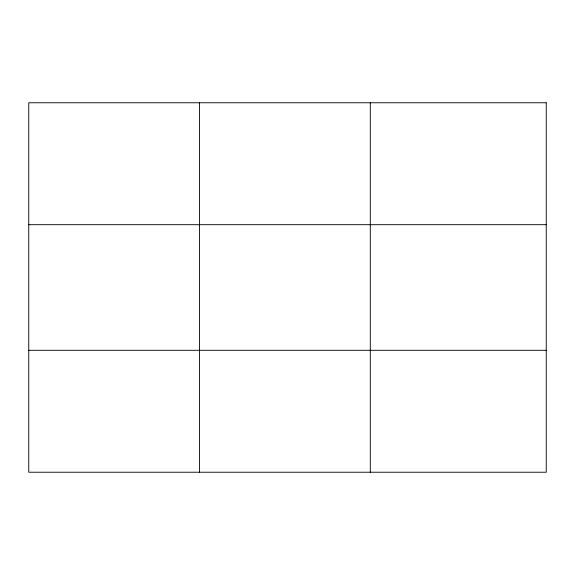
<?xml version="1.0" encoding="UTF-8"?>
<svg xmlns="http://www.w3.org/2000/svg" width="575" height="575" viewBox="0 0 575 575"><rect width="100%" height="100%" fill="white"/><g stroke="black" fill="none" stroke-linecap="round" stroke-linejoin="round"><path stroke-width="0.86" d="M199.525 472.226L199.525 102.774M370.3 472.226L370.3 102.774M28.75 224.696L546.25 224.696M28.75 350.304L546.25 350.304M546.25 102.774L546.25 472.226L28.75 472.226L28.75 102.774L546.25 102.774"/></g></svg>
